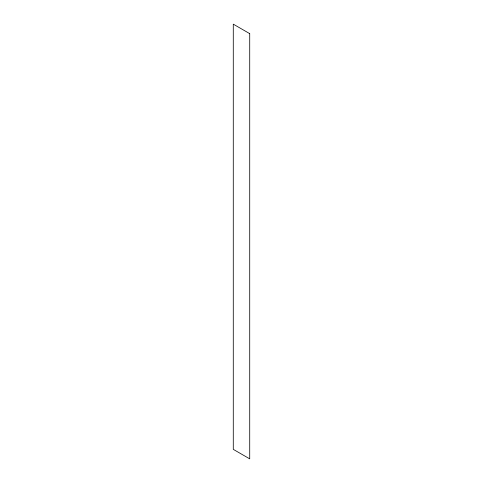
<?xml version="1.0" encoding="UTF-8"?>
<svg xmlns="http://www.w3.org/2000/svg" width="483" height="483" viewBox="0 0 483 483"><rect width="100%" height="100%" fill="white"/><g stroke="black" fill="none" stroke-linecap="round" stroke-linejoin="round"><path stroke-width="0.72" d="M249.717 33.641L233.283 24.15L233.283 449.359L249.717 458.85L249.717 33.641"/></g></svg>
